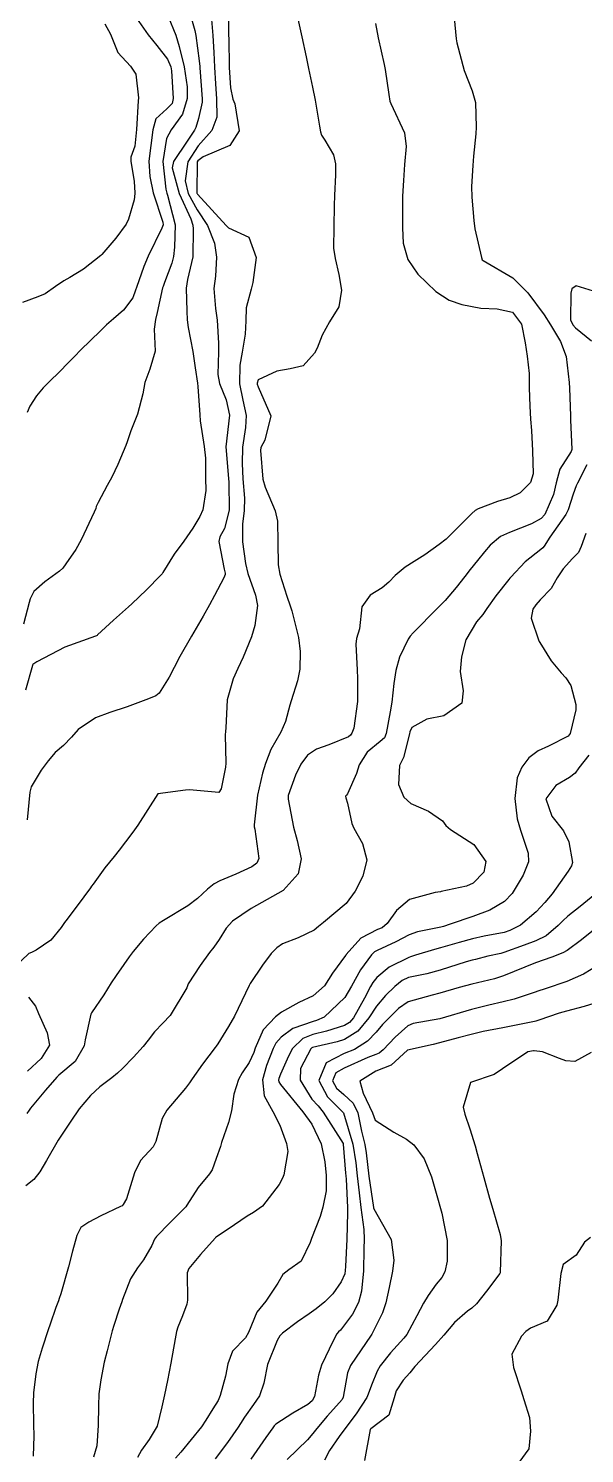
# Model space of a CAD drawing. Header units: metres. Extents: x 318500 to 325275, y 7408834 to 7428799.
# Drawn here: x 323856 to 323891.1, y 7421389.9 to 7421480 of the extents above; entities that cross this region are included whole.
import ezdxf

# ---------------------------------------------------------------- set-up
doc = ezdxf.new("R2010")
doc.units = ezdxf.units.M
doc.header["$MEASUREMENT"] = 0
for name, color, linetype in [('Curvas de Nivel 1m', 11, 'Continuous'), ('Curvas de Nivel 5m', 15, 'Continuous'), ('Vias Primárias', 230, 'Continuous')]:
    doc.layers.add(name, color=color, linetype=linetype)

msp = doc.modelspace()

# ---------------------------------------------------------------- linework, layer by layer
at = {"layer": 'Curvas de Nivel 1m', "flags": 128}
for points, elevation in [([(323868.582, 7421481.583), (323868.592, 7421479.753), (323868.598, 7421479.582), (323868.606, 7421479.43), (323868.629, 7421477.582), (323868.721, 7421476.283), (323868.872, 7421475.578), (323868.993, 7421475.288), (323869.269, 7421473.571), (323868.671, 7421472.638), (323867.003, 7421471.936), (323866.661, 7421471.678), (323866.623, 7421471.601), (323866.595, 7421469.636), (323866.603, 7421469.6), (323866.629, 7421469.557), (323868.442, 7421467.582), (323868.599, 7421467.437), (323869.88, 7421466.848), (323870.331, 7421465.554), (323870.132, 7421463.981), (323870.016, 7421463.558), (323869.712, 7421462.383), (323869.688, 7421461.562), (323869.656, 7421460.707), (323869.449, 7421459.566), (323869.311, 7421458.744), (323869.28, 7421457.568), (323869.492, 7421456.527), (323869.706, 7421455.561), (323869.677, 7421454.806), (323869.484, 7421453.564), (323869.451, 7421452.517), (323869.508, 7421451.563), (323869.604, 7421450.329), (323869.581, 7421449.562), (323869.468, 7421448.68), (323869.473, 7421447.563), (323869.676, 7421446.203), (323869.823, 7421445.557), (323870.29, 7421444.19), (323870.422, 7421443.548), (323870.267, 7421442.287), (323870.043, 7421441.553), (323869.519, 7421440.283), (323869.191, 7421439.566), (323868.887, 7421438.903), (323868.508, 7421437.575), (323868.416, 7421435.81), (323868.405, 7421435.577), (323868.392, 7421435.362), (323868.433, 7421433.576), (323868.406, 7421433.317), (323868.126, 7421431.951), (323867.989, 7421431.715), (323866.124, 7421431.872), (323865.87, 7421431.858), (323864.12, 7421431.63), (323862.864, 7421429.649), (323862.548, 7421429.198), (323862.084, 7421428.593), (323861.675, 7421428.065), (323861.365, 7421427.667), (323860.789, 7421426.943), (323860.044, 7421425.921), (323859.942, 7421425.781), (323859.868, 7421425.683), (323859.454, 7421425.109), (323858.403, 7421423.704), (323858.235, 7421423.488), (323858.012, 7421423.162), (323857.357, 7421422.362), (323856.439, 7421421.733), (323856.139, 7421421.587), (323855.987, 7421421.52), (323855.063, 7421420.66)], 758), ([(323872.79, 7421481.53), (323873.228, 7421479.523), (323873.492, 7421478.263), (323873.648, 7421477.516), (323873.905, 7421476.33), (323874.062, 7421475.51), (323874.334, 7421473.857), (323874.403, 7421473.504), (323874.475, 7421473.3), (323874.675, 7421472.98), (323875.221, 7421472.047), (323875.358, 7421471.49), (323875.358, 7421470.781), (323875.291, 7421469.49), (323875.271, 7421468.839), (323875.254, 7421467.49), (323875.238, 7421466.141), (323875.323, 7421465.489), (323875.575, 7421464.475), (323875.724, 7421463.482), (323875.572, 7421462.447), (323874.971, 7421461.493), (323874.511, 7421460.636), (323874.186, 7421459.82), (323874.033, 7421459.505), (323873.301, 7421458.699), (323872.485, 7421458.522), (323871.655, 7421458.36), (323870.474, 7421457.82), (323870.407, 7421457.615), (323870.406, 7421457.551), (323870.467, 7421457.369), (323871.275, 7421455.537), (323870.879, 7421453.997), (323870.63, 7421453.547), (323870.608, 7421453.357), (323870.762, 7421451.544), (323870.903, 7421451.021), (323871.54, 7421449.532), (323871.697, 7421448.873), (323871.713, 7421447.529), (323871.738, 7421446.11), (323871.847, 7421445.527), (323872.289, 7421444.141), (323872.497, 7421443.518), (323872.599, 7421443.195), (323873.016, 7421441.512), (323873.13, 7421440.628), (323873.092, 7421439.511), (323872.95, 7421438.782), (323872.549, 7421437.517), (323872.467, 7421437.247), (323872.187, 7421436.195), (323871.892, 7421435.524), (323871.271, 7421434.426), (323870.931, 7421433.538), (323870.752, 7421432.929), (323870.43, 7421431.545), (323870.216, 7421429.663), (323870.222, 7421429.548), (323870.259, 7421429.386), (323870.509, 7421427.543), (323870.378, 7421427.233), (323870.062, 7421427.02), (323869.064, 7421426.555), (323868.048, 7421426.122), (323867.692, 7421425.937), (323867.262, 7421425.588), (323866.627, 7421425.001), (323866.029, 7421424.543), (323864.485, 7421423.623), (323864.203, 7421423.442), (323864.015, 7421423.274), (323863.219, 7421422.424), (323862.564, 7421421.651), (323862.318, 7421421.322), (323861.978, 7421420.827), (323861.49, 7421420.141), (323861.178, 7421419.668), (323860.708, 7421418.917), (323859.941, 7421417.767), (323859.894, 7421417.681), (323859.534, 7421416.067), (323859.463, 7421415.687), (323858.898, 7421414.692), (323857.882, 7421413.832), (323857.816, 7421413.776), (323857.752, 7421413.712), (323857.028, 7421412.879), (323856.082, 7421411.737), (323855.988, 7421411.608), (323855.855, 7421411.404)], 757), ([(323860.77, 7421480.348), (323861.144, 7421479.684), (323861.599, 7421478.528), (323862.396, 7421477.665), (323862.732, 7421477.16), (323862.903, 7421475.657), (323862.892, 7421475.472), (323862.773, 7421473.659), (323862.669, 7421472.604), (323862.415, 7421471.91), (323862.415, 7421471.662), (323862.641, 7421470.374), (323862.684, 7421469.659), (323862.684, 7421469.604), (323862.623, 7421469.2), (323862.282, 7421467.986), (323862.129, 7421467.665), (323861.48, 7421466.782), (323860.581, 7421465.738), (323860.522, 7421465.681), (323859.434, 7421464.829), (323858.559, 7421464.298), (323858.18, 7421464.091), (323857.672, 7421463.723), (323857.017, 7421463.259), (323856.54, 7421463.063), (323855.57, 7421462.715)], 763), ([(323864.778, 7421480.81), (323865.262, 7421479.625), (323865.475, 7421478.901), (323865.785, 7421477.62), (323865.978, 7421476.361), (323865.973, 7421475.617), (323865.684, 7421474.631), (323864.976, 7421473.627), (323864.674, 7421473.077), (323864.437, 7421471.633), (323864.634, 7421469.889), (323864.706, 7421469.629), (323864.748, 7421469.509), (323865.215, 7421467.621), (323865.186, 7421466.221), (323865.108, 7421465.622), (323865.007, 7421465.19), (323864.555, 7421463.975), (323864.455, 7421463.728), (323864.424, 7421463.632), (323864.089, 7421462.074), (323863.978, 7421461.638), (323863.892, 7421461.017), (323863.959, 7421459.638), (323863.623, 7421458.503), (323863.301, 7421457.648), (323863.178, 7421456.931), (323862.834, 7421455.654), (323862.429, 7421454.593), (323862.189, 7421453.895), (323862.103, 7421453.663), (323861.602, 7421452.468), (323861.215, 7421451.672), (323860.929, 7421451.127), (323860.366, 7421450.065), (323860.241, 7421449.803), (323860.201, 7421449.682), (323860.114, 7421449.44), (323859.285, 7421447.696), (323858.948, 7421447.083), (323858.317, 7421446.17), (323858.116, 7421445.91), (323857.911, 7421445.716), (323856.995, 7421445.034), (323856.29, 7421444.426), (323856.057, 7421443.969), (323855.999, 7421443.743), (323855.643, 7421442.369)], 761), ([(323877.873, 7421480.36), (323878.053, 7421479.457), (323878.43, 7421477.766), (323878.486, 7421477.453), (323878.716, 7421475.867), (323878.787, 7421475.449), (323878.855, 7421475.3), (323879.707, 7421473.435), (323879.818, 7421472.579), (323879.714, 7421471.434), (323879.645, 7421470.435), (323879.598, 7421469.435), (323879.579, 7421468.472), (323879.579, 7421467.435), (323879.625, 7421466.469), (323879.924, 7421465.43), (323880.566, 7421464.507), (323881.684, 7421463.403), (323882.542, 7421462.85), (323883.328, 7421462.592), (323884.535, 7421462.343), (323885.57, 7421462.319), (323886.531, 7421462.1), (323887.105, 7421461.331), (323887.346, 7421460.165), (323887.469, 7421459.325), (323887.589, 7421458.218), (323887.59, 7421457.323), (323887.632, 7421456.143), (323887.686, 7421455.321), (323887.731, 7421454.618), (323887.802, 7421453.319), (323887.84, 7421451.876), (323887.672, 7421451.321), (323887.032, 7421450.678), (323886.375, 7421450.351), (323885.601, 7421450.118), (323884.365, 7421449.661), (323884.171, 7421449.554), (323883.965, 7421449.366), (323882.344, 7421447.747), (323881.908, 7421447.396), (323880.989, 7421446.751), (323880.324, 7421446.323), (323879.766, 7421445.978), (323879.134, 7421445.432), (323878.725, 7421445.014), (323878.298, 7421444.665), (323877.552, 7421444.19), (323877.016, 7421443.459), (323876.877, 7421442.072), (323876.691, 7421441.464), (323876.63, 7421441.088), (323876.718, 7421439.463), (323876.75, 7421438.934), (323876.735, 7421437.462), (323876.506, 7421435.788), (323876.39, 7421435.467), (323876.301, 7421435.345), (323876.177, 7421435.244), (323874.936, 7421434.721), (323874.164, 7421434.45), (323873.584, 7421434.08), (323873.156, 7421433.51), (323872.834, 7421432.819), (323872.372, 7421431.517), (323872.354, 7421431.281), (323872.693, 7421429.514), (323872.93, 7421428.669), (323873.191, 7421427.509), (323872.996, 7421426.57), (323872.04, 7421425.52), (323870.028, 7421424.378), (323868.854, 7421423.567), (323868.452, 7421423.135), (323868.002, 7421422.411), (323867.658, 7421421.921), (323867.386, 7421421.586), (323866.8, 7421420.77), (323866.054, 7421419.599), (323866.023, 7421419.536), (323865.958, 7421419.364), (323864.914, 7421417.615), (323864.442, 7421417.113), (323863.924, 7421416.58), (323863.507, 7421416.045), (323863.2, 7421415.641), (323862.587, 7421414.962), (323861.889, 7421414.261), (323861.586, 7421413.962), (323861.231, 7421413.666), (323860.457, 7421413.091), (323859.869, 7421412.54), (323859.166, 7421411.69), (323858.629, 7421410.917), (323857.83, 7421409.71), (323857.092, 7421408.436), (323856.675, 7421407.721), (323856.292, 7421407.228), (323855.791, 7421406.819)], 756), ([(323867.507, 7421480.871), (323867.598, 7421479.597), (323867.672, 7421478.519), (323867.704, 7421477.596), (323867.764, 7421476.555), (323867.837, 7421475.593), (323867.855, 7421474.43), (323867.536, 7421473.597), (323866.67, 7421472.624), (323866.018, 7421471.61), (323865.85, 7421470.404), (323866.052, 7421469.609), (323866.615, 7421468.583), (323867.269, 7421467.593), (323867.71, 7421466.467), (323867.825, 7421465.588), (323867.767, 7421464.383), (323867.671, 7421463.589), (323867.781, 7421462.338), (323867.887, 7421461.586), (323867.953, 7421460.138), (323867.957, 7421459.585), (323867.914, 7421458.15), (323868.018, 7421457.585), (323868.455, 7421456.552), (323868.66, 7421455.577), (323868.42, 7421453.58), (323868.592, 7421451.577), (323868.612, 7421451.352), (323868.641, 7421449.576), (323868.348, 7421448.408), (323868.048, 7421447.877), (323867.98, 7421447.584), (323868.314, 7421445.836), (323868.373, 7421445.579), (323868.379, 7421445.509), (323868.306, 7421445.301), (323867.707, 7421444.167), (323867.393, 7421443.589), (323866.991, 7421442.875), (323866.26, 7421441.6), (323865.525, 7421440.326), (323865.152, 7421439.616), (323864.837, 7421439.005), (323864.205, 7421437.993), (323864.01, 7421437.825), (323863.544, 7421437.64), (323862.195, 7421437.123), (323861.095, 7421436.767), (323860.188, 7421436.444), (323859.092, 7421435.696), (323858.663, 7421435.213), (323858.165, 7421434.691), (323857.643, 7421434.233), (323857.194, 7421433.724), (323856.749, 7421433.123), (323856.125, 7421432.081), (323856.052, 7421431.81), (323856.044, 7421431.741), (323855.862, 7421429.983)], 759), ([(323862.776, 7421480.696), (323863.521, 7421479.649), (323864.075, 7421478.962), (323864.745, 7421478.114), (323864.948, 7421477.628), (323864.994, 7421477.369), (323865.102, 7421475.626), (323865.026, 7421475.306), (323864.7, 7421474.97), (323863.998, 7421474.333), (323863.803, 7421473.643), (323863.678, 7421472.653), (323863.568, 7421471.646), (323863.614, 7421470.677), (323863.825, 7421469.642), (323864.446, 7421467.788), (323864.466, 7421467.632), (323864.38, 7421467.415), (323863.523, 7421465.646), (323863.235, 7421464.985), (323862.775, 7421463.657), (323862.721, 7421463.484), (323862.54, 7421463.007), (323861.965, 7421462.229), (323861.319, 7421461.672), (323860.894, 7421461.298), (323860.512, 7421460.927), (323859.241, 7421459.699), (323858.876, 7421459.323), (323858.488, 7421458.906), (323857.903, 7421458.294), (323857.296, 7421457.728), (323856.879, 7421457.319), (323856.456, 7421456.805), (323856.041, 7421456.149), (323855.882, 7421455.746)], 762), ([(323892.21, 7421463.265), (323890.557, 7421463.765), (323890.278, 7421463.569), (323890.221, 7421463.293), (323890.208, 7421461.61), (323890.354, 7421461.292), (323890.518, 7421461.115), (323891.529, 7421460.294)], 754), ([(323891.24, 7421452.445), (323890.647, 7421451.286), (323890.562, 7421451.113), (323890.38, 7421450.592), (323890.055, 7421449.603), (323889.9, 7421449.295), (323888.898, 7421447.857), (323888.538, 7421447.307), (323888.455, 7421447.192), (323888.337, 7421447.084), (323887.347, 7421446.302), (323886.432, 7421445.338), (323886.375, 7421445.273), (323886.308, 7421445.184), (323885.49, 7421444.151), (323884.927, 7421443.354), (323884.662, 7421442.97), (323884.272, 7421442.514), (323883.595, 7421441.37), (323883.318, 7421440.3), (323883.237, 7421439.375), (323883.431, 7421438.153), (323883.34, 7421437.373), (323882.192, 7421436.565), (323881.132, 7421436.348), (323880.184, 7421435.835), (323880.049, 7421435.554), (323880.023, 7421435.422), (323879.653, 7421433.93), (323879.408, 7421433.427), (323879.34, 7421432.22), (323879.68, 7421431.424), (323880.116, 7421431.012), (323881.241, 7421430.533), (323882.105, 7421429.914), (323882.331, 7421429.615), (323882.617, 7421429.382), (323884.086, 7421428.418), (323884.861, 7421427.352), (323884.737, 7421426.676), (323884.049, 7421425.984), (323883.632, 7421425.78), (323882.041, 7421425.449), (323881.993, 7421425.438), (323881.657, 7421425.396), (323880.035, 7421424.947), (323879.206, 7421424.25), (323878.626, 7421423.434), (323878.294, 7421423.159), (323878.014, 7421423.04), (323876.964, 7421422.498), (323876.038, 7421421.469), (323876.018, 7421421.441), (323875.989, 7421421.393), (323875.165, 7421420.289), (323874.665, 7421419.489), (323873.953, 7421418.842), (323873.04, 7421418.419), (323871.943, 7421417.814), (323871.556, 7421417.526), (323870.775, 7421416.689), (323870.276, 7421415.545), (323870.187, 7421415.265), (323869.896, 7421414.639), (323869.458, 7421413.984), (323869.216, 7421413.56), (323868.934, 7421412.627), (323868.779, 7421411.566), (323868.593, 7421410.825), (323868.16, 7421409.575), (323868.078, 7421409.325), (323867.815, 7421408.557), (323867.551, 7421407.835), (323867.387, 7421407.584), (323866.668, 7421406.714), (323865.967, 7421405.598), (323865.887, 7421405.49), (323865.777, 7421405.377), (323864.886, 7421404.49), (323864.043, 7421403.626), (323863.922, 7421403.452), (323863.741, 7421403.063), (323863.221, 7421402.142), (323862.839, 7421401.639), (323862.406, 7421400.95), (323861.9, 7421399.648), (323861.849, 7421399.497), (323861.691, 7421399.027), (323861.341, 7421397.989), (323861.243, 7421397.656), (323860.919, 7421396.392), (323860.747, 7421395.663), (323860.528, 7421394.566), (323860.407, 7421393.668), (323860.374, 7421392.903), (323860.363, 7421391.668), (323860.278, 7421390.371), (323860.063, 7421389.673)], 754), ([(323891.177, 7421448.101), (323890.887, 7421447.275), (323890.706, 7421446.905), (323890.328, 7421446.507), (323889.737, 7421445.871), (323889.354, 7421445.294), (323888.977, 7421444.623), (323888.289, 7421443.891), (323888.003, 7421443.595), (323887.826, 7421443.317), (323887.708, 7421442.752), (323888.197, 7421441.311), (323888.219, 7421441.27), (323888.258, 7421441.196), (323888.981, 7421440.039), (323889.609, 7421439.289), (323889.918, 7421438.977), (323890.218, 7421438.481), (323890.546, 7421437.277), (323890.534, 7421436.94), (323890.182, 7421435.451), (323890.053, 7421435.282), (323888.818, 7421434.653), (323888.165, 7421434.342), (323887.562, 7421433.916), (323887.12, 7421433.325), (323886.837, 7421432.632), (323886.691, 7421431.331), (323886.834, 7421430.056), (323887.037, 7421429.326), (323887.527, 7421427.87), (323887.552, 7421427.318), (323887.222, 7421426.487), (323886.523, 7421425.333), (323886.035, 7421424.819), (323885.112, 7421424.266), (323884.025, 7421423.873), (323882.593, 7421423.381), (323882.169, 7421423.236), (323882.017, 7421423.202), (323880.531, 7421422.894), (323880.009, 7421422.708), (323879.162, 7421422.269), (323877.994, 7421421.727), (323877.811, 7421421.624), (323877.627, 7421421.445), (323876.928, 7421420.504), (323876.372, 7421419.464), (323875.953, 7421418.734), (323874.628, 7421417.49), (323874.144, 7421417.29), (323873.936, 7421417.235), (323872.657, 7421416.785), (323871.921, 7421416.242), (323871.586, 7421415.854), (323871.414, 7421415.527), (323870.99, 7421414.437), (323870.749, 7421413.537), (323870.856, 7421412.522), (323871.391, 7421411.527), (323871.847, 7421410.669), (323872.267, 7421409.516), (323872.348, 7421408.992), (323872.081, 7421407.517), (323872, 7421407.316), (323871.794, 7421406.904), (323870.745, 7421405.536), (323870.176, 7421405.142), (323869.77, 7421404.904), (323868.967, 7421404.357), (323867.819, 7421403.579), (323867.778, 7421403.551), (323867.749, 7421403.524), (323866.827, 7421402.495), (323866.083, 7421401.596), (323865.989, 7421401.326), (323865.999, 7421399.597), (323865.96, 7421399.333), (323865.685, 7421398.594), (323865.398, 7421397.88), (323865.309, 7421397.605), (323865.217, 7421397.158), (323864.941, 7421395.611), (323864.74, 7421394.506), (323864.542, 7421393.616), (323864.385, 7421392.842), (323864.081, 7421391.623), (323863.581, 7421390.78), (323863.1, 7421390.109), (323862.834, 7421389.637)], 753), ([(323891.358, 7421434.072), (323890.739, 7421433.274), (323890.49, 7421432.932), (323890.141, 7421432.664), (323889.274, 7421432.152), (323888.638, 7421431.302), (323889.019, 7421430.207), (323889.767, 7421429.285), (323890.09, 7421428.587), (323890.32, 7421427.278), (323890.27, 7421427.076), (323890.065, 7421426.745), (323889.049, 7421425.295), (323888.591, 7421424.752), (323888.033, 7421424.158), (323887.042, 7421423.325), (323886.374, 7421422.975), (323886.013, 7421422.865), (323884.742, 7421422.62), (323884.006, 7421422.458), (323883.16, 7421422.215), (323881.998, 7421421.892), (323881.606, 7421421.785), (323880.415, 7421421.414), (323880.09, 7421421.317), (323879.988, 7421421.28), (323878.754, 7421420.657), (323877.969, 7421420.013), (323877.712, 7421419.695), (323877.572, 7421419.446), (323877.191, 7421418.691), (323876.496, 7421417.462), (323876.245, 7421417.155), (323875.932, 7421416.97), (323874.794, 7421416.62), (323873.924, 7421416.409), (323873.28, 7421416.146), (323872.64, 7421415.513), (323872.379, 7421415.04), (323871.885, 7421413.886), (323871.779, 7421413.624), (323871.751, 7421413.522), (323871.765, 7421413.407), (323871.877, 7421413.239), (323873.297, 7421411.506), (323873.849, 7421410.739), (323874.45, 7421409.491), (323874.686, 7421408.355), (323874.767, 7421407.486), (323874.761, 7421406.52), (323874.559, 7421405.488), (323874.377, 7421404.885), (323873.846, 7421403.499), (323873.747, 7421403.241), (323873.186, 7421402.055), (323872.397, 7421401.513), (323872.022, 7421401.221), (323871.717, 7421400.671), (323870.954, 7421399.531), (323870.384, 7421398.845), (323869.861, 7421397.547), (323869.667, 7421397.206), (323868.838, 7421396.378), (323868.549, 7421395.561), (323868.413, 7421394.788), (323868.072, 7421393.565), (323867.93, 7421393.252), (323867.607, 7421392.718), (323867.164, 7421392.009), (323866.88, 7421391.581), (323865.574, 7421389.978), (323865.245, 7421389.605)], 752), ([(323891.739, 7421425.263), (323890.805, 7421424.506), (323890.029, 7421423.887), (323889.714, 7421423.595), (323889.429, 7421423.289), (323888.662, 7421422.649), (323888.005, 7421422.333), (323887.268, 7421422.054), (323885.994, 7421421.587), (323885.801, 7421421.534), (323884.99, 7421421.35), (323884.191, 7421421.155), (323883.987, 7421421.101), (323883.612, 7421420.993), (323881.976, 7421420.475), (323881.124, 7421420.251), (323879.969, 7421420), (323879.567, 7421419.823), (323879.097, 7421419.429), (323878.521, 7421418.868), (323877.948, 7421418.2), (323877.453, 7421417.447), (323876.77, 7421416.614), (323875.919, 7421416.082), (323875.46, 7421415.933), (323873.911, 7421415.584), (323873.853, 7421415.558), (323873.797, 7421415.501), (323873.149, 7421414.249), (323873.119, 7421413.508), (323873.868, 7421412.302), (323874.253, 7421411.883), (323874.573, 7421411.489), (323875.83, 7421409.498), (323875.839, 7421409.47), (323875.983, 7421407.639), (323875.999, 7421407.467), (323876.021, 7421407.252), (323876.113, 7421405.465), (323876.123, 7421405.116), (323876.063, 7421403.465), (323875.981, 7421401.715), (323875.972, 7421401.466), (323875.94, 7421401.253), (323875.719, 7421400.751), (323875.184, 7421400.002), (323874.679, 7421399.485), (323874.14, 7421399.046), (323873.688, 7421398.729), (323872.961, 7421398.227), (323872.008, 7421397.517), (323871.842, 7421397.345), (323871.665, 7421397.053), (323871.051, 7421395.529), (323870.823, 7421394.342), (323870.556, 7421393.536), (323870.166, 7421392.987), (323869.6, 7421392.191), (323869.354, 7421391.792), (323869.206, 7421391.554), (323868.54, 7421390.601), (323867.758, 7421389.568)], 751), ([(323891.986, 7421420.811), (323891.03, 7421420.219), (323889.975, 7421419.765), (323888.609, 7421419.3), (323888.133, 7421419.142), (323887.967, 7421419.085), (323886.642, 7421418.648), (323885.957, 7421418.47), (323885.035, 7421418.268), (323883.949, 7421417.993), (323881.94, 7421417.39), (323880.254, 7421417.096), (323879.933, 7421416.944), (323879.123, 7421416.226), (323878.361, 7421415.435), (323878.114, 7421415.232), (323877.907, 7421415.147), (323877.399, 7421414.944), (323875.892, 7421414.278), (323875.381, 7421413.984), (323875.17, 7421413.481), (323875.414, 7421413.016), (323875.871, 7421412.616), (323876.471, 7421412.063), (323876.755, 7421411.457), (323877.005, 7421410.29), (323877.202, 7421409.449), (323877.294, 7421408.917), (323877.461, 7421407.445), (323877.755, 7421405.466), (323877.755, 7421405.44), (323877.779, 7421405.366), (323878.88, 7421403.429), (323879.042, 7421402.122), (323878.947, 7421401.428), (323878.751, 7421400.393), (323878.54, 7421399.432), (323878.322, 7421398.802), (323877.671, 7421397.478), (323877.657, 7421397.453), (323877.607, 7421397.379), (323876.307, 7421395.46), (323876.116, 7421394.99), (323875.837, 7421393.467), (323875.769, 7421393.316), (323875.615, 7421393.13), (323874.829, 7421392.254), (323874.169, 7421391.484), (323873.916, 7421391.158), (323873.583, 7421390.752), (323872.29, 7421389.509)], 749), ([(323855.95, 7421418.766), (323856.408, 7421418.196), (323856.588, 7421417.73), (323857.14, 7421416.503), (323857.286, 7421415.719), (323856.747, 7421414.877), (323855.885, 7421414.088)], 758), ([(323891.958, 7421418.439), (323891.058, 7421418.164), (323889.949, 7421417.873), (323889.492, 7421417.742), (323888.197, 7421417.306), (323888.005, 7421417.243), (323887.939, 7421417.224), (323886.358, 7421416.909), (323885.932, 7421416.83), (323884.69, 7421416.591), (323883.926, 7421416.409), (323883.111, 7421416.183), (323881.917, 7421415.867), (323881.534, 7421415.777), (323879.91, 7421415.42), (323878.864, 7421414.467), (323877.896, 7421414.08), (323876.892, 7421413.455), (323877.113, 7421412.686), (323877.694, 7421411.442), (323877.853, 7421410.976), (323879.05, 7421410.219), (323879.836, 7421409.788), (323880.302, 7421409.413), (323880.959, 7421408.541), (323881.414, 7421407.396), (323881.79, 7421406.064), (323881.98, 7421405.387), (323882.064, 7421405.097), (323882.411, 7421403.38), (323882.415, 7421402.058), (323882.266, 7421401.382), (323882.074, 7421401.035), (323881.718, 7421400.602), (323881.208, 7421399.897), (323880.924, 7421399.402), (323880.495, 7421398.6), (323879.852, 7421397.417), (323879.668, 7421397.183), (323878.82, 7421396.266), (323878.171, 7421395.435), (323877.984, 7421395.098), (323877.632, 7421394.226), (323877.424, 7421393.642), (323877.333, 7421393.444), (323876.652, 7421392.406), (323875.939, 7421391.465), (323875.585, 7421390.969), (323874.977, 7421390.075), (323874.654, 7421389.479)], 748), ([(323891.507, 7421415.264), (323890.486, 7421414.692), (323889.905, 7421414.735), (323889.498, 7421414.878), (323888.425, 7421415.302), (323887.911, 7421415.362), (323887.861, 7421415.361), (323887.506, 7421415.316), (323885.899, 7421414.225), (323885.37, 7421413.871), (323883.89, 7421413.36), (323883.426, 7421411.807), (323883.52, 7421411.365), (323883.846, 7421410.425), (323884.176, 7421409.357), (323884.305, 7421408.875), (323884.718, 7421407.351), (323885.093, 7421406.044), (323885.291, 7421405.345), (323885.756, 7421403.76), (323885.821, 7421403.339), (323885.763, 7421401.373), (323885.759, 7421401.34), (323885.751, 7421401.318), (323885.729, 7421401.29), (323884.905, 7421400.156), (323884.256, 7421399.354), (323883.969, 7421399.084), (323883.693, 7421398.903), (323882.864, 7421398.19), (323882.197, 7421397.382), (323881.664, 7421396.793), (323880.372, 7421395.409), (323880.05, 7421395.007), (323879.637, 7421394.531), (323879.181, 7421393.87), (323879.052, 7421393.426), (323878.719, 7421392.313), (323877.59, 7421391.459), (323877.555, 7421391.406), (323877.191, 7421389.446)], 747), ([(323891.457, 7421403.561), (323891.081, 7421403.267), (323890.56, 7421402.453), (323889.736, 7421401.85), (323889.584, 7421401.282), (323889.397, 7421399.592), (323889.337, 7421399.285), (323888.719, 7421398.26), (323887.678, 7421397.814), (323887.376, 7421397.613), (323887.117, 7421397.318), (323886.505, 7421396.174), (323886.603, 7421395.326), (323887.096, 7421393.85), (323887.254, 7421393.315), (323887.603, 7421392.165), (323887.683, 7421391.309), (323887.579, 7421390.189), (323886.949, 7421389.319)], 746)]:
    msp.add_lwpolyline(points, dxfattribs=dict(at, elevation=elevation))
at = {"layer": 'Curvas de Nivel 5m', "flags": 128}
for points, elevation in [([(323865.98, 7421481.618), (323866.461, 7421479.916), (323866.52, 7421479.612), (323866.744, 7421477.992), (323866.777, 7421477.646), (323866.778, 7421477.609), (323866.781, 7421477.567), (323866.938, 7421475.607), (323866.927, 7421475.386), (323866.691, 7421474.357), (323866.52, 7421473.774), (323866.446, 7421473.612), (323865.973, 7421472.917), (323865.118, 7421471.623), (323865.041, 7421471.237), (323865.48, 7421469.617), (323866.212, 7421468), (323866.35, 7421467.604), (323866.37, 7421467.376), (323866.334, 7421465.604), (323866.007, 7421464.159), (323865.915, 7421463.61), (323865.97, 7421462.167), (323865.99, 7421461.608), (323866.035, 7421461.127), (323866.339, 7421459.602), (323866.485, 7421458.573), (323866.627, 7421457.598), (323866.66, 7421457.406), (323866.786, 7421455.597), (323866.811, 7421455.221), (323867.062, 7421453.594), (323867.13, 7421452.872), (323867.132, 7421451.593), (323867.157, 7421450.813), (323866.98, 7421449.594), (323866.782, 7421449.17), (323866.348, 7421448.436), (323865.763, 7421447.609), (323865.157, 7421446.788), (323864.441, 7421445.628), (323864.393, 7421445.544), (323864.307, 7421445.432), (323863.408, 7421444.528), (323862.495, 7421443.657), (323862.278, 7421443.462), (323861.328, 7421442.611), (323860.325, 7421441.679), (323860.291, 7421441.649), (323860.259, 7421441.632), (323860.185, 7421441.608), (323858.248, 7421440.904), (323856.486, 7421439.989), (323856.231, 7421439.805), (323856.209, 7421439.762), (323856.204, 7421439.74), (323855.765, 7421438.186)], 760), ([(323882.79, 7421481.39), (323882.972, 7421479.388), (323883.011, 7421479.134), (323883.485, 7421477.383), (323883.996, 7421476.102), (323884.206, 7421475.375), (323884.251, 7421473.809), (323884.215, 7421473.375), (323884.074, 7421471.968), (323884.025, 7421471.376), (323883.958, 7421470.059), (323883.971, 7421469.377), (323884.088, 7421467.895), (323884.168, 7421467.374), (323884.582, 7421465.556), (323884.619, 7421465.408), (323884.675, 7421465.369), (323886.564, 7421464.276), (323887.509, 7421463.326), (323888.529, 7421461.938), (323888.945, 7421461.306), (323889.564, 7421460.245), (323889.923, 7421459.296), (323890.122, 7421457.647), (323890.138, 7421457.293), (323890.193, 7421455.543), (323890.204, 7421455.292), (323890.295, 7421453.418), (323890.245, 7421453.292), (323889.53, 7421452.172), (323889.306, 7421451.301), (323889.124, 7421450.558), (323888.573, 7421449.308), (323888.357, 7421449.05), (323887.737, 7421448.702), (323886.348, 7421448.169), (323885.79, 7421447.902), (323885.127, 7421447.352), (323884.762, 7421446.928), (323884.325, 7421446.383), (323883.871, 7421445.812), (323883.524, 7421445.372), (323882.989, 7421444.691), (323882.287, 7421443.852), (323882.054, 7421443.623), (323881.816, 7421443.397), (323880.264, 7421441.819), (323880.075, 7421441.609), (323879.946, 7421441.423), (323879.397, 7421440.274), (323879.17, 7421439.431), (323879.037, 7421438.613), (323878.905, 7421437.433), (323878.806, 7421436.821), (323878.549, 7421435.436), (323878.443, 7421435.17), (323878.173, 7421434.945), (323877.352, 7421434.262), (323876.856, 7421433.459), (323876.682, 7421432.922), (323876.122, 7421431.625), (323876.051, 7421431.541), (323875.98, 7421431.472), (323876.014, 7421431.367), (323876.116, 7421431.041), (323876.396, 7421429.759), (323876.515, 7421429.464), (323877.063, 7421428.478), (323877.335, 7421427.451), (323877.082, 7421426.427), (323876.604, 7421425.462), (323876.032, 7421424.684), (323874.606, 7421423.491), (323874.285, 7421423.227), (323874.013, 7421423.005), (323872.992, 7421422.524), (323871.999, 7421422.132), (323871.64, 7421421.88), (323871.293, 7421421.53), (323870.733, 7421420.784), (323869.961, 7421419.623), (323869.937, 7421419.573), (323869.928, 7421419.55), (323869.903, 7421419.495), (323868.978, 7421417.564), (323868.599, 7421416.9), (323867.913, 7421415.807), (323867.823, 7421415.669), (323867.755, 7421415.582), (323866.957, 7421414.527), (323866.292, 7421413.596), (323866.128, 7421413.347), (323865.874, 7421413.001), (323864.69, 7421411.618), (323864.395, 7421411.079), (323863.992, 7421409.628), (323863.947, 7421409.51), (323863.825, 7421409.303), (323863.024, 7421408.43), (323862.647, 7421407.647), (323862.142, 7421406.013), (323861.948, 7421405.657), (323861.868, 7421405.57), (323861.778, 7421405.511), (323860.517, 7421404.921), (323859.763, 7421404.54), (323859.262, 7421404.183), (323859.017, 7421403.691), (323858.742, 7421402.688), (323858.49, 7421401.698), (323857.996, 7421399.999), (323857.9, 7421399.707), (323857.848, 7421399.558), (323857.691, 7421399.123), (323857.315, 7421398.074), (323857.192, 7421397.715), (323856.818, 7421396.553), (323856.576, 7421395.721), (323856.418, 7421394.936), (323856.27, 7421393.723), (323856.247, 7421393.087), (323856.28, 7421391.723), (323856.286, 7421391.017), (323856.245, 7421389.723)], 755), ([(323891.972, 7421423.26), (323890.896, 7421422.382), (323889.997, 7421421.726), (323889.711, 7421421.568), (323889.018, 7421421.295), (323887.986, 7421420.93), (323887.325, 7421420.662), (323885.978, 7421420.109), (323885.395, 7421419.927), (323883.972, 7421419.592), (323883.177, 7421419.372), (323881.956, 7421419.014), (323881.459, 7421418.901), (323879.95, 7421418.463), (323879.332, 7421418.04), (323878.724, 7421417.432), (323878.334, 7421417.035), (323877.927, 7421416.56), (323877.38, 7421415.986), (323876.551, 7421415.46), (323875.906, 7421415.206), (323874.772, 7421414.611), (323874.304, 7421413.494), (323874.848, 7421412.464), (323875.843, 7421411.47), (323875.86, 7421411.447), (323876.444, 7421409.461), (323876.642, 7421408.281), (323876.728, 7421407.456), (323876.858, 7421406.39), (323876.963, 7421405.452), (323877.136, 7421404.073), (323877.159, 7421403.449), (323877.143, 7421402.848), (323877.131, 7421401.449), (323877.004, 7421400.157), (323876.807, 7421399.453), (323876.435, 7421398.712), (323875.673, 7421397.698), (323875.554, 7421397.59), (323875.442, 7421397.473), (323875.206, 7421397.017), (323874.463, 7421395.488), (323874.279, 7421394.852), (323874.034, 7421393.494), (323873.884, 7421393.228), (323873.613, 7421393), (323872.653, 7421392.455), (323871.593, 7421391.749), (323871.477, 7421391.637), (323871.388, 7421391.523), (323870.959, 7421390.905), (323869.999, 7421389.544)], 750)]:
    msp.add_lwpolyline(points, dxfattribs=dict(at, elevation=elevation))
at = {"layer": 'Vias Primárias'}
for points in [[(323715.644, 7420145.548, 0), (323709.04, 7420132.939)], [(323831.088, 7420001.787, 0), (323833.844, 7420008.443, 0.220888)]]:
    msp.add_lwpolyline(points, format="xyb", dxfattribs=at)

doc.saveas('drawing.dxf')
